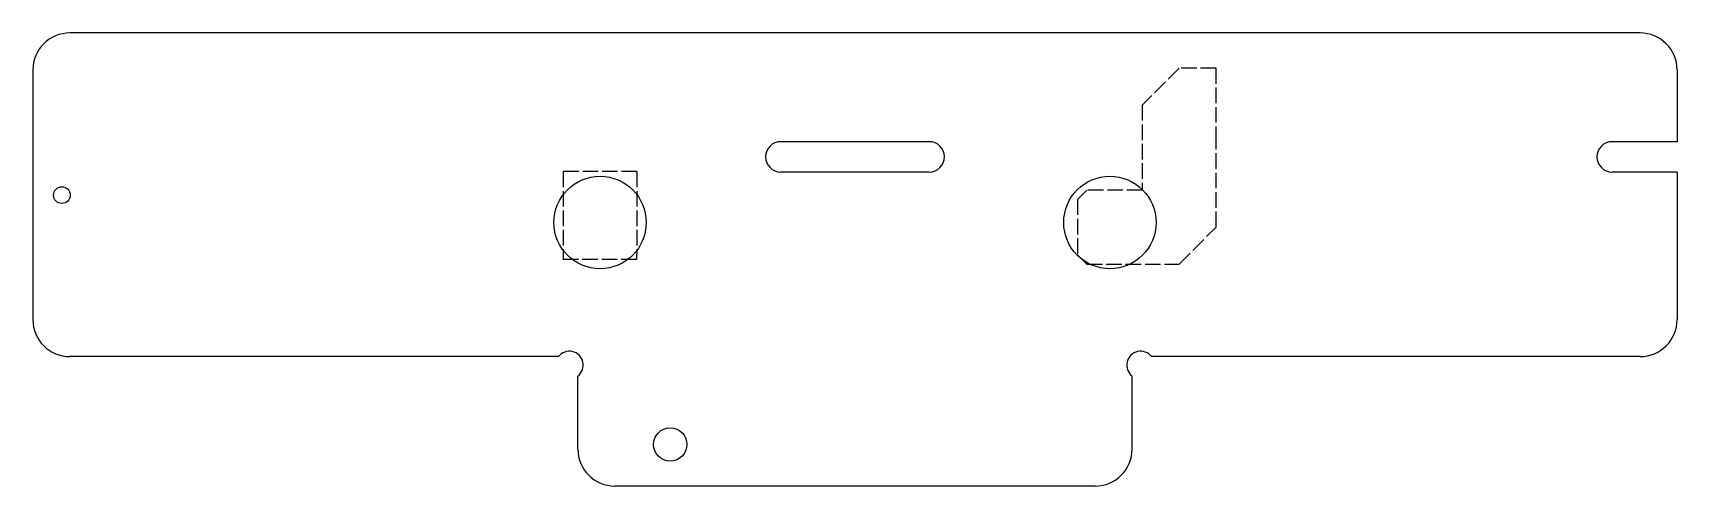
# Model space of a CAD drawing. Header units: millimetres. Extents: x -80.7 to 8.3, y 51.2 to 75.7.
import ezdxf

# ---------------------------------------------------------------- set-up
doc = ezdxf.new("R2010")
doc.units = ezdxf.units.MM
doc.header["$LTSCALE"] = 0.07
doc.linetypes.add('ACAD_ISO02W100', pattern=[15, 12, -3])
doc.linetypes.add('SLD-Solid', pattern=[0])

msp = doc.modelspace()

# ---------------------------------------------------------------- linework, layer by layer
at = {"color": 7, "linetype": 'SLD-Solid', "lineweight": 25}
for p, q in [((6.294, 75.708), (-78.706, 75.708)), ((-80.706, 73.708), (-80.706, 60.208)), ((8.294, 73.708), (8.294, 69.828)), ((-32.186, 69.828), (-40.226, 69.828)), ((8.294, 69.828), (4.774, 69.828)), ((-32.186, 68.188), (-40.226, 68.188)), ((8.294, 68.188), (4.774, 68.188)), ((8.294, 68.188), (8.294, 60.208)), ((-52.258, 58.208), (-78.706, 58.208)), ((6.294, 58.208), (-20.153, 58.208)), ((-51.206, 53.208), (-51.206, 57.155)), ((-21.206, 53.208), (-21.206, 57.155)), ((-23.206, 51.208), (-49.206, 51.208))]:
    msp.add_line(p, q, dxfattribs=at)
at = {"color": 1, "linetype": 'ACAD_ISO02W100'}
for p, q in [((-18.656, 73.808), (-20.656, 71.808)), ((-16.656, 73.808), (-18.656, 73.808)), ((-16.656, 69.808), (-16.656, 73.808)), ((-20.656, 71.808), (-20.656, 67.208)), ((-16.656, 65.208), (-16.656, 69.808)), ((-48.006, 68.208), (-52.006, 68.208)), ((-52.006, 68.208), (-52.006, 63.458)), ((-48.006, 68.208), (-48.025, 63.458)), ((-23.656, 67.208), (-24.156, 66.708)), ((-20.656, 67.208), (-23.656, 67.208)), ((-24.156, 66.708), (-24.156, 63.708)), ((-18.656, 63.208), (-16.656, 65.208)), ((-48.025, 63.458), (-52.006, 63.458)), ((-24.156, 63.708), (-23.656, 63.208)), ((-23.656, 63.208), (-18.656, 63.208))]:
    msp.add_line(p, q, dxfattribs=at)
at = {"color": 7, "linetype": 'SLD-Solid', "lineweight": 25}
for centre, radius in [((-50.006, 65.458), 2.5), ((-22.406, 65.458), 2.5), ((-79.136, 66.938), 0.45), ((-46.206, 53.458), 0.9)]:
    msp.add_circle(centre, radius, dxfattribs=at)
for centre, radius, start, end in [((-78.706, 73.708), 2, 90, 180), ((6.294, 73.708), 2, 0, 90), ((-40.226, 69.008), 0.82, 90, 270), ((-32.186, 69.008), 0.82, 270, 90), ((4.774, 69.008), 0.82, 90, 270), ((-78.706, 60.208), 2, 180, 270), ((6.294, 60.208), 2, 270, 0), ((-51.665, 57.748), 0.75, 307.79411, 142.20589), ((-20.746, 57.748), 0.75, 37.79411, 232.20589), ((-49.206, 53.208), 2, 180, 270), ((-23.206, 53.208), 2, 270, 0)]:
    msp.add_arc(centre, radius, start, end, dxfattribs=at)

doc.saveas('drawing.dxf')
